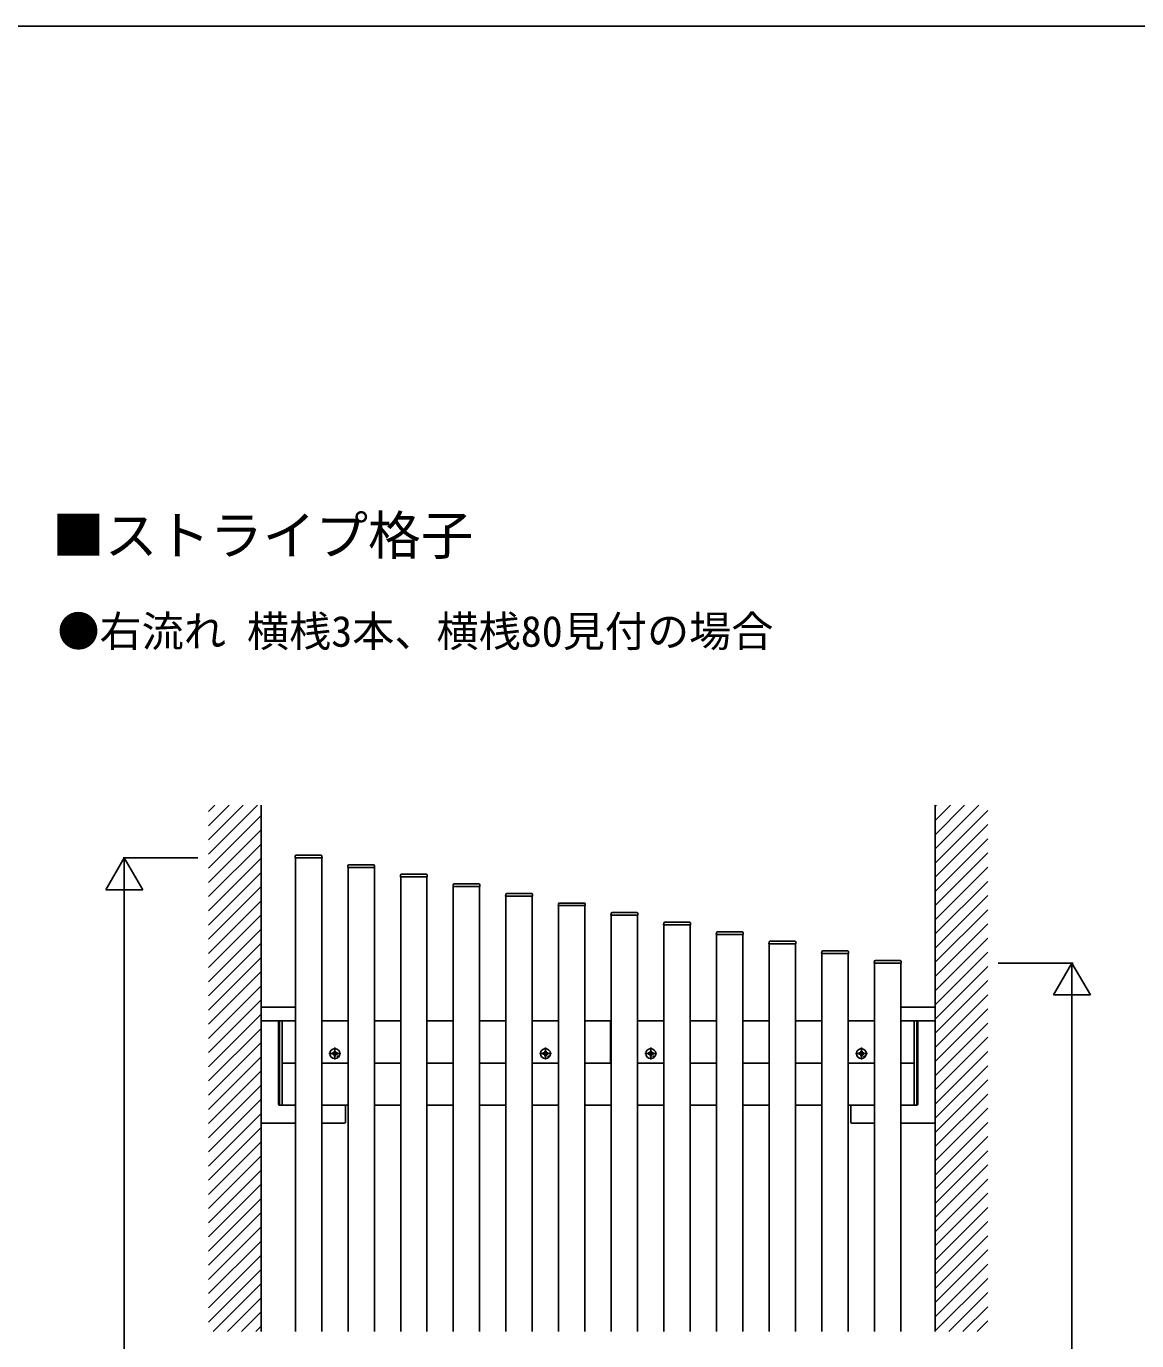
# Model space of a CAD drawing. Units: millimetres, scale not verified. Extents: x -1750 to 1750, y -2608 to 2592.
# Drawn here: x -455 to 599, y 1243 to 2492 of the extents above; entities that cross this region are included whole.
import ezdxf
from ezdxf.enums import TextEntityAlignment as Align

# ---------------------------------------------------------------- set-up
doc = ezdxf.new("R2010")
doc.units = ezdxf.units.MM
doc.header["$LTSCALE"] = 14
for name, color, linetype in [('0-1_USER1', 3, 'Continuous'), ('0-3_YKK_12', 2, 'Continuous'), ('0-4_YKK_13', 4, 'Continuous'), ('0-5_YKK_D', 6, 'Continuous'), ('0-6_YKK_ZWAK', 7, 'Continuous'), ('0-7_YSS_K', 3, 'Continuous')]:
    doc.layers.add(name, color=color, linetype=linetype)
doc.styles.add('ＭＳ ゴシック', font='')
doc.styles.get('ＭＳ ゴシック').set_extended_font_data('MS Gothic')

msp = doc.modelspace()

# ---------------------------------------------------------------- linework, layer by layer
at = {"layer": '0-3_YKK_12'}
for p, q in [((-199.5, 1701.5), (-174.5, 1701.5)), ((-199.5, 1251.5), (-199.5, 1701.5)), ((-174.5, 1251.5), (-174.5, 1701.5)), ((-149.5, 1692.41), (-124.5, 1692.41)), ((-149.5, 1251.5), (-149.5, 1692.41)), ((-124.5, 1251.5), (-124.5, 1692.41)), ((-99.5, 1683.32), (-74.5, 1683.32)), ((-99.5, 1251.5), (-99.5, 1683.32)), ((-74.5, 1251.5), (-74.5, 1683.32)), ((-49.5, 1674.23), (-24.5, 1674.23)), ((-49.5, 1251.5), (-49.5, 1674.23)), ((-24.5, 1251.5), (-24.5, 1674.23)), ((0.5, 1665.14), (25.5, 1665.14)), ((0.5, 1251.5), (0.5, 1665.14)), ((25.5, 1251.5), (25.5, 1665.14)), ((50.5, 1656.05), (75.5, 1656.05)), ((50.5, 1251.5), (50.5, 1656.05)), ((75.5, 1251.5), (75.5, 1656.05)), ((100.5, 1646.95), (125.5, 1646.95)), ((100.5, 1251.5), (100.5, 1646.95)), ((125.5, 1251.5), (125.5, 1646.95)), ((150.5, 1637.86), (175.5, 1637.86)), ((150.5, 1251.5), (150.5, 1637.86)), ((175.5, 1251.5), (175.5, 1637.86)), ((200.5, 1628.77), (225.5, 1628.77)), ((200.5, 1251.5), (200.5, 1628.77)), ((225.5, 1251.5), (225.5, 1628.77)), ((250.5, 1619.68), (275.5, 1619.68)), ((250.5, 1251.5), (250.5, 1619.68)), ((275.5, 1251.5), (275.5, 1619.68)), ((300.5, 1610.59), (325.5, 1610.59)), ((300.5, 1251.5), (300.5, 1610.59)), ((325.5, 1251.5), (325.5, 1610.59)), ((350.5, 1601.5), (375.5, 1601.5)), ((350.5, 1251.5), (350.5, 1601.5)), ((375.5, 1251.5), (375.5, 1601.5)), ((-212, 1546.5), (-199.5, 1546.5)), ((-174.5, 1546.5), (-149.5, 1546.5)), ((-124.5, 1546.5), (-99.5, 1546.5)), ((-74.5, 1546.5), (-49.5, 1546.5)), ((-24.5, 1546.5), (0.5, 1546.5)), ((25.5, 1546.5), (50.5, 1546.5)), ((75.5, 1546.5), (100.5, 1546.5)), ((99.9, 1546.5), (99.9, 1506.5)), ((125.5, 1546.5), (150.5, 1546.5)), ((175.5, 1546.5), (200.5, 1546.5)), ((225.5, 1546.5), (250.5, 1546.5)), ((275.5, 1546.5), (300.5, 1546.5)), ((325.5, 1546.5), (350.5, 1546.5)), ((375.5, 1546.5), (388, 1546.5)), ((-212, 1506.5), (-199.5, 1506.5)), ((-174.5, 1506.5), (-149.5, 1506.5)), ((-124.5, 1506.5), (-99.5, 1506.5)), ((-74.5, 1506.5), (-49.5, 1506.5)), ((-24.5, 1506.5), (0.5, 1506.5)), ((25.5, 1506.5), (50.5, 1506.5)), ((75.5, 1506.5), (100.5, 1506.5)), ((125.5, 1506.5), (150.5, 1506.5)), ((175.5, 1506.5), (200.5, 1506.5)), ((225.5, 1506.5), (250.5, 1506.5)), ((275.5, 1506.5), (300.5, 1506.5)), ((325.5, 1506.5), (350.5, 1506.5)), ((375.5, 1506.5), (388, 1506.5)), ((-212, 1466.5), (-199.5, 1466.5)), ((-174.5, 1466.5), (-149.5, 1466.5)), ((-124.5, 1466.5), (-99.5, 1466.5)), ((-74.5, 1466.5), (-49.5, 1466.5)), ((-24.5, 1466.5), (0.5, 1466.5)), ((25.5, 1466.5), (50.5, 1466.5)), ((75.5, 1466.5), (100.5, 1466.5)), ((125.5, 1466.5), (150.5, 1466.5)), ((175.5, 1466.5), (200.5, 1466.5)), ((225.5, 1466.5), (250.5, 1466.5)), ((275.5, 1466.5), (300.5, 1466.5)), ((325.5, 1466.5), (350.5, 1466.5)), ((375.5, 1466.5), (388, 1466.5))]:
    msp.add_line(p, q, dxfattribs=at)
at = {"layer": '0-4_YKK_13'}
for p, q in [((-174.8, 1701.5), (-199.2, 1701.5)), ((-198.71, 1704), (-175.29, 1704)), ((-174.2, 1701.5), (-174.8, 1701.5)), ((-174.3, 1703.06), (-174.2, 1701.5)), ((-124.8, 1692.41), (-149.2, 1692.41)), ((-148.71, 1694.91), (-125.29, 1694.91)), ((-124.2, 1692.41), (-124.8, 1692.41)), ((-124.3, 1693.97), (-124.2, 1692.41)), ((-74.8, 1683.32), (-99.2, 1683.32)), ((-98.71, 1685.82), (-75.29, 1685.82)), ((-74.2, 1683.32), (-74.8, 1683.32)), ((-74.3, 1684.88), (-74.2, 1683.32)), ((-24.8, 1674.23), (-49.2, 1674.23)), ((-48.71, 1676.73), (-25.29, 1676.73)), ((-24.2, 1674.23), (-24.8, 1674.23)), ((-24.3, 1675.79), (-24.2, 1674.23)), ((25.2, 1665.14), (0.8, 1665.14)), ((1.29, 1667.64), (24.71, 1667.64)), ((25.8, 1665.14), (25.2, 1665.14)), ((25.7, 1666.7), (25.8, 1665.14)), ((75.2, 1656.05), (50.8, 1656.05)), ((51.29, 1658.55), (74.71, 1658.55)), ((75.8, 1656.05), (75.2, 1656.05)), ((75.7, 1657.61), (75.8, 1656.05)), ((101.29, 1649.45), (124.71, 1649.45)), ((125.7, 1648.52), (125.8, 1646.95)), ((125.2, 1646.95), (100.8, 1646.95)), ((125.8, 1646.95), (125.2, 1646.95)), ((175.2, 1637.86), (150.8, 1637.86)), ((151.29, 1640.36), (174.71, 1640.36)), ((175.8, 1637.86), (175.2, 1637.86)), ((175.7, 1639.42), (175.8, 1637.86)), ((225.2, 1628.77), (200.8, 1628.77)), ((201.29, 1631.27), (224.71, 1631.27)), ((225.8, 1628.77), (225.2, 1628.77)), ((225.7, 1630.33), (225.8, 1628.77)), ((275.2, 1619.68), (250.8, 1619.68)), ((251.29, 1622.18), (274.71, 1622.18)), ((275.8, 1619.68), (275.2, 1619.68)), ((275.7, 1621.24), (275.8, 1619.68)), ((301.29, 1613.09), (324.71, 1613.09)), ((325.7, 1612.15), (325.8, 1610.59)), ((325.2, 1610.59), (300.8, 1610.59)), ((325.8, 1610.59), (325.2, 1610.59)), ((375.2, 1601.5), (350.8, 1601.5)), ((351.29, 1604), (374.71, 1604)), ((375.8, 1601.5), (375.2, 1601.5)), ((375.7, 1603.06), (375.8, 1601.5)), ((-232, 1559.5), (-199.5, 1559.5)), ((-232, 1558.56), (-232, 1559.5)), ((-232, 1546.5), (-232, 1558.56)), ((408, 1559.5), (375.5, 1559.5)), ((408, 1558.56), (408, 1559.5)), ((408, 1546.5), (408, 1558.56)), ((-199.5, 1546.5), (-232, 1546.5)), ((-214.5, 1467.12), (-214.5, 1545.88)), ((375.5, 1546.5), (408, 1546.5)), ((390.5, 1467.12), (390.5, 1545.88)), ((-156.26, 1515.5), (-167.73, 1515.5)), ((-164.38, 1516.09), (-163.34, 1516.11)), ((-164.37, 1514.91), (-163.34, 1514.89)), ((-163.34, 1516.11), (-162.73, 1516.23)), ((-163.34, 1514.89), (-162.73, 1514.77)), ((-162.61, 1516.84), (-162.73, 1516.23)), ((-162.61, 1514.16), (-162.73, 1514.77)), ((-162.59, 1517.88), (-162.61, 1516.84)), ((-162.59, 1513.12), (-162.61, 1514.16)), ((-162, 1521.23), (-162, 1509.76)), ((-161.41, 1517.88), (-161.39, 1516.84)), ((-161.41, 1513.12), (-161.39, 1514.16)), ((-161.39, 1516.84), (-161.27, 1516.23)), ((-161.39, 1514.16), (-161.27, 1514.77)), ((-160.66, 1516.11), (-161.27, 1516.23)), ((-160.66, 1514.89), (-161.27, 1514.77)), ((-159.62, 1516.09), (-160.66, 1516.11)), ((-159.62, 1514.91), (-160.66, 1514.89)), ((43.74, 1515.5), (32.27, 1515.5)), ((35.62, 1516.09), (36.66, 1516.11)), ((35.63, 1514.91), (36.66, 1514.89)), ((36.66, 1516.11), (37.27, 1516.23)), ((36.66, 1514.89), (37.27, 1514.77)), ((37.39, 1516.84), (37.27, 1516.23)), ((37.39, 1514.16), (37.27, 1514.77)), ((37.41, 1517.88), (37.39, 1516.84)), ((37.41, 1513.12), (37.39, 1514.16)), ((38, 1521.23), (38, 1509.76)), ((38.59, 1517.88), (38.61, 1516.84)), ((38.59, 1513.12), (38.61, 1514.16)), ((38.61, 1516.84), (38.73, 1516.23)), ((38.61, 1514.16), (38.73, 1514.77)), ((39.34, 1516.11), (38.73, 1516.23)), ((39.34, 1514.89), (38.73, 1514.77)), ((40.38, 1516.09), (39.34, 1516.11)), ((40.38, 1514.91), (39.34, 1514.89)), ((143.74, 1515.5), (132.27, 1515.5)), ((135.62, 1516.09), (136.66, 1516.11)), ((135.63, 1514.91), (136.66, 1514.89)), ((136.66, 1516.11), (137.27, 1516.23)), ((136.66, 1514.89), (137.27, 1514.77)), ((137.39, 1516.84), (137.27, 1516.23)), ((137.39, 1514.16), (137.27, 1514.77)), ((137.41, 1517.88), (137.39, 1516.84)), ((137.41, 1513.12), (137.39, 1514.16)), ((138, 1521.23), (138, 1509.76)), ((138.59, 1517.88), (138.61, 1516.84)), ((138.59, 1513.12), (138.61, 1514.16)), ((138.61, 1516.84), (138.73, 1516.23)), ((138.61, 1514.16), (138.73, 1514.77)), ((139.34, 1516.11), (138.73, 1516.23)), ((139.34, 1514.89), (138.73, 1514.77)), ((140.38, 1516.09), (139.34, 1516.11)), ((140.38, 1514.91), (139.34, 1514.89)), ((343.74, 1515.5), (332.27, 1515.5)), ((335.62, 1516.09), (336.66, 1516.11)), ((335.63, 1514.91), (336.66, 1514.89)), ((336.66, 1516.11), (337.27, 1516.23)), ((336.66, 1514.89), (337.27, 1514.77)), ((337.39, 1516.84), (337.27, 1516.23)), ((337.39, 1514.16), (337.27, 1514.77)), ((337.41, 1517.88), (337.39, 1516.84)), ((337.41, 1513.12), (337.39, 1514.16)), ((338, 1521.23), (338, 1509.76)), ((338.59, 1517.88), (338.61, 1516.84)), ((338.59, 1513.12), (338.61, 1514.16)), ((338.61, 1516.84), (338.73, 1516.23)), ((338.61, 1514.16), (338.73, 1514.77)), ((339.34, 1516.11), (338.73, 1516.23)), ((339.34, 1514.89), (338.73, 1514.77)), ((340.38, 1516.09), (339.34, 1516.11)), ((340.38, 1514.91), (339.34, 1514.89)), ((-199.5, 1466.5), (-214.5, 1466.5)), ((-212, 1466.5), (-214.03, 1466.62)), ((-212, 1467), (-212, 1466.5)), ((-153, 1466.5), (-174.5, 1466.5)), ((-152, 1450.5), (-152, 1465.5)), ((328, 1450.5), (328, 1465.5)), ((329, 1466.5), (350.5, 1466.5)), ((375.5, 1466.5), (390.5, 1466.5)), ((388, 1467), (388, 1466.5)), ((388, 1466.5), (390.03, 1466.62)), ((-232, 1450.5), (-232, 1449.5)), ((-232, 1449.5), (-199.5, 1449.5)), ((-174.5, 1449.5), (-153, 1449.5)), ((350.5, 1449.5), (329, 1449.5)), ((408, 1449.5), (375.5, 1449.5)), ((408, 1450.5), (408, 1449.5))]:
    msp.add_line(p, q, dxfattribs=at)
for points in [[(-199.2, 1701.5), (-199.8, 1701.5), (-199.7, 1703.06)], [(-149.2, 1692.41), (-149.8, 1692.41), (-149.7, 1693.97)], [(-99.2, 1683.32), (-99.8, 1683.32), (-99.7, 1684.88)], [(-49.2, 1674.23), (-49.8, 1674.23), (-49.7, 1675.79)], [(0.8, 1665.14), (0.2, 1665.14), (0.3, 1666.7)], [(50.8, 1656.05), (50.2, 1656.05), (50.3, 1657.61)], [(100.8, 1646.95), (100.2, 1646.95), (100.3, 1648.52)], [(150.8, 1637.86), (150.2, 1637.86), (150.3, 1639.42)], [(200.8, 1628.77), (200.2, 1628.77), (200.3, 1630.33)], [(250.8, 1619.68), (250.2, 1619.68), (250.3, 1621.24)], [(300.8, 1610.59), (300.2, 1610.59), (300.3, 1612.15)], [(350.8, 1601.5), (350.2, 1601.5), (350.3, 1603.06)], [(-232, 1450.5), (-232, 1546.5), (-216.5, 1546.5)], [(-215.5, 1467.5), (-215.5, 1546.5), (-216.5, 1546.5)], [(-214.03, 1546.38), (-212, 1546.5), (-212, 1546), (-212, 1467)], [(390.03, 1546.38), (388, 1546.5), (388, 1546), (388, 1467)], [(391.5, 1467.5), (391.5, 1546.5), (392.5, 1546.5)], [(408, 1450.5), (408, 1546.5), (392.5, 1546.5)]]:
    msp.add_lwpolyline(points, dxfattribs=at)
for centre, radius in [((-162, 1515.5), 4.74), ((-159.36, 1512.86), 0.3), ((38, 1515.5), 4.74), ((40.64, 1512.86), 0.3), ((138, 1515.5), 4.74), ((140.64, 1512.86), 0.3), ((338, 1515.5), 4.74), ((340.64, 1512.86), 0.3)]:
    msp.add_circle(centre, radius, dxfattribs=at)
for centre, radius, start, end in [((-198.71, 1703), 1, 90, 176.5), ((-175.29, 1703), 1, 3.5, 90), ((-148.71, 1693.91), 1, 90, 176.5), ((-125.29, 1693.91), 1, 3.5, 90), ((-98.71, 1684.82), 1, 90, 176.5), ((-75.29, 1684.82), 1, 3.5, 90), ((-48.71, 1675.73), 1, 90, 176.5), ((-25.29, 1675.73), 1, 3.5, 90), ((1.29, 1666.64), 1, 90, 176.5), ((24.71, 1666.64), 1, 3.5, 90), ((51.29, 1657.55), 1, 90, 176.5), ((74.71, 1657.55), 1, 3.5, 90), ((101.29, 1648.45), 1, 90, 176.5), ((124.71, 1648.45), 1, 3.5, 90), ((151.29, 1639.36), 1, 90, 176.5), ((174.71, 1639.36), 1, 3.5, 90), ((201.29, 1630.27), 1, 90, 176.5), ((224.71, 1630.27), 1, 3.5, 90), ((251.29, 1621.18), 1, 90, 176.5), ((274.71, 1621.18), 1, 3.5, 90), ((301.29, 1612.09), 1, 90, 176.5), ((324.71, 1612.09), 1, 3.5, 90), ((351.29, 1603), 1, 90, 176.5), ((374.71, 1603), 1, 3.5, 90), ((-214, 1545.88), 0.5, 93.5, 180), ((390, 1545.88), 0.5, 0, 86.5), ((-162, 1515.5), 2.45, 165.9892, 194.0108), ((-162, 1515.5), 2.45, 75.9892, 104.0108), ((-162, 1515.5), 2.45, 255.9892, 284.0108), ((-162, 1515.5), 2.45, 345.9892, 14.0108), ((38, 1515.5), 2.45, 165.9892, 194.0108), ((38, 1515.5), 2.45, 75.9892, 104.0108), ((38, 1515.5), 2.45, 255.9892, 284.0108), ((38, 1515.5), 2.45, 345.9892, 14.0108), ((138, 1515.5), 2.45, 165.9892, 194.0108), ((138, 1515.5), 2.45, 75.9892, 104.0108), ((138, 1515.5), 2.45, 255.9892, 284.0108), ((138, 1515.5), 2.45, 345.9892, 14.0108), ((338, 1515.5), 2.45, 165.9892, 194.0108), ((338, 1515.5), 2.45, 75.9892, 104.0108), ((338, 1515.5), 2.45, 255.9892, 284.0108), ((338, 1515.5), 2.45, 345.9892, 14.0108), ((-214.5, 1467.5), 1, 180, 270), ((-214, 1467.12), 0.5, 180, 266.5), ((-153, 1465.5), 1, 0, 90), ((329, 1465.5), 1, 90, 180), ((390, 1467.12), 0.5, 273.5, 0), ((390.5, 1467.5), 1, 270, 0), ((-153, 1450.5), 1, 270, 0), ((329, 1450.5), 1, 180, 270)]:
    msp.add_arc(centre, radius, start, end, dxfattribs=at)
at = {"layer": '0-5_YKK_D'}
for p, q in [((-362, 1701.5), (-379.5, 1671.19)), ((-292, 1701.5), (-363, 1701.5)), ((-362, 1701.5), (-344.5, 1671.19)), ((-362, 1701.5), (-362, 1640.88)), ((-379.5, 1671.19), (-344.5, 1671.19)), ((-362, 1666.5), (-362, 436.5)), ((468, 1601.5), (539, 1601.5)), ((538, 1601.5), (520.5, 1571.19)), ((538, 1601.5), (555.5, 1571.19)), ((538, 1601.5), (538, 1540.88)), ((520.5, 1571.19), (555.5, 1571.19)), ((538, 1566.5), (538, 436.5))]:
    msp.add_line(p, q, dxfattribs=at)
at = {"layer": '0-6_YKK_ZWAK'}
msp.add_line((-1750, 2491.5), (1750, 2491.5), dxfattribs=at)
at = {"layer": '0-7_YSS_K'}
for p, q in [((-282, 1745.43), (-275.93, 1751.5)), ((-282, 1731.96), (-262.46, 1751.5)), ((-282, 1718.49), (-248.99, 1751.5)), ((-282, 1705.02), (-235.52, 1751.5)), ((-232, 1751.5), (-232, 1251.5)), ((408, 1751.5), (408, 1251.5)), ((408, 1750.38), (409.12, 1751.5)), ((408, 1736.91), (422.59, 1751.5)), ((408, 1723.44), (436.06, 1751.5)), ((408, 1709.97), (449.53, 1751.5)), ((-282, 1691.55), (-232, 1741.55)), ((408, 1696.5), (458, 1746.5)), ((-282, 1678.08), (-232, 1728.08)), ((408, 1683.03), (458, 1733.03)), ((-282, 1664.61), (-232, 1714.61)), ((408, 1669.56), (458, 1719.56)), ((-282, 1651.14), (-232, 1701.14)), ((408, 1656.09), (458, 1706.09)), ((-282, 1637.67), (-232, 1687.67)), ((408, 1642.62), (458, 1692.62)), ((-282, 1624.2), (-232, 1674.2)), ((408, 1629.15), (458, 1679.15)), ((408, 1615.68), (458, 1665.68)), ((-282, 1610.73), (-232, 1660.73)), ((408, 1602.21), (458, 1652.21)), ((-282, 1597.26), (-232, 1647.26)), ((408, 1588.74), (458, 1638.74)), ((-282, 1583.78), (-232, 1633.78)), ((408, 1575.27), (458, 1625.27)), ((-282, 1570.31), (-232, 1620.31)), ((408, 1561.8), (458, 1611.8)), ((-282, 1556.84), (-232, 1606.84)), ((-282, 1543.37), (-232, 1593.37)), ((408, 1548.32), (458, 1598.32)), ((-282, 1529.9), (-232, 1579.9)), ((408, 1534.85), (458, 1584.85)), ((-282, 1516.43), (-232, 1566.43)), ((408, 1521.38), (458, 1571.38)), ((-282, 1502.96), (-232, 1552.96)), ((408, 1507.91), (458, 1557.91)), ((-282, 1489.49), (-232, 1539.49)), ((408, 1494.44), (458, 1544.44)), ((-282, 1476.02), (-232, 1526.02)), ((408, 1480.97), (458, 1530.97)), ((-282, 1462.55), (-232, 1512.55)), ((408, 1467.5), (458, 1517.5)), ((-282, 1449.08), (-232, 1499.08)), ((408, 1454.03), (458, 1504.03)), ((408, 1440.56), (458, 1490.56)), ((-282, 1435.61), (-232, 1485.61)), ((408, 1427.09), (458, 1477.09)), ((-282, 1422.14), (-232, 1472.14)), ((408, 1413.62), (458, 1463.62)), ((-282, 1408.67), (-232, 1458.67)), ((408, 1400.15), (458, 1450.15)), ((-282, 1395.2), (-232, 1445.2)), ((408, 1386.68), (458, 1436.68)), ((-282, 1381.73), (-232, 1431.73)), ((-282, 1368.26), (-232, 1418.26)), ((408, 1373.21), (458, 1423.21)), ((-282, 1354.79), (-232, 1404.79)), ((408, 1359.74), (458, 1409.74)), ((-282, 1341.32), (-232, 1391.32)), ((408, 1346.27), (458, 1396.27)), ((-282, 1327.85), (-232, 1377.85)), ((408, 1332.8), (458, 1382.8)), ((-282, 1314.38), (-232, 1364.38)), ((408, 1319.33), (458, 1369.33)), ((-282, 1300.91), (-232, 1350.91)), ((408, 1305.86), (458, 1355.86)), ((-282, 1287.44), (-232, 1337.44)), ((408, 1292.39), (458, 1342.39)), ((-282, 1273.97), (-232, 1323.97)), ((408, 1278.92), (458, 1328.92)), ((408, 1265.45), (458, 1315.45)), ((-282, 1260.5), (-232, 1310.5)), ((408, 1251.98), (458, 1301.98)), ((-277.53, 1251.5), (-232, 1297.03)), ((420.99, 1251.5), (458, 1288.51)), ((-264.05, 1251.5), (-232, 1283.55)), ((434.46, 1251.5), (458, 1275.04)), ((-250.58, 1251.5), (-232, 1270.08)), ((447.93, 1251.5), (458, 1261.57)), ((-237.11, 1251.5), (-232, 1256.61))]:
    msp.add_line(p, q, dxfattribs=at)

# ---------------------------------------------------------------- texts
at = {"layer": '0-1_USER1', "style": 'ＭＳ ゴシック'}
for s, height, p in [('■ストライプ格子', 36.66, (-430.51, 1978.57)), ('●右流れ 横桟3本、横桟80見付の場合', 29.33, (-425.45, 1893.23))]:
    msp.add_text(s, height=height, dxfattribs=at).set_placement(p, align=Align.BOTTOM_LEFT)

doc.saveas('drawing.dxf')
